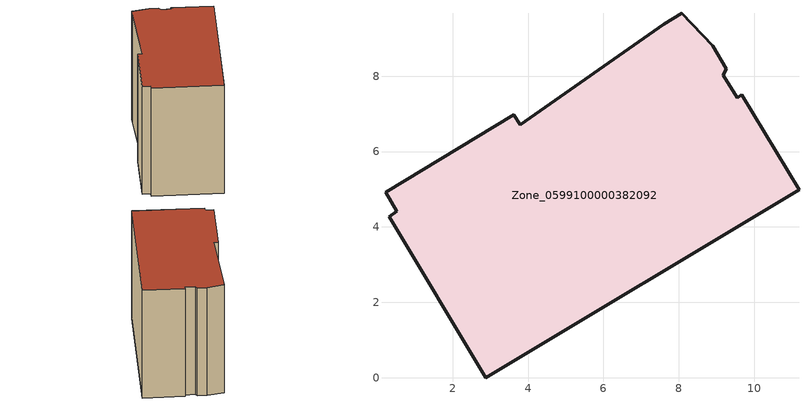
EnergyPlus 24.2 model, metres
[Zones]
Zone_0599100000382092
 floor ground (C_G): 9.26,8.2 9.18,8.03 9.56,7.43 9.68,7.51 11.19,4.99 2.87,0 0.31,4.27 0.51,4.41 0.22,4.92 3.63,6.98 3.79,6.71 7.6,9.38 8.08,9.67 8.9,8.81 z0
 wall outside (C_F): 8.08,9.67 7.6,9.38 3.79,6.71 3.63,6.98 0.22,4.92 0.51,4.41 0.31,4.27 2.87,0 11.19,4.99 9.68,7.51 9.56,7.43 9.18,8.03 9.26,8.2 8.9,8.81 8.08,9.67 z0:8.84
 roof outside (C_R): 9.18,8.03 9.26,8.2 8.9,8.81 8.08,9.67 7.6,9.38 3.79,6.71 3.63,6.98 0.22,4.92 0.51,4.41 0.31,4.27 2.87,0 11.19,4.99 9.68,7.51 9.56,7.43 z8.84
[BUILDING]
Pand.0599100000382092: North Axis=0; Terrain=City; Loads Convergence Tolerance Value=0.04; Temperature Convergence Tolerance Value=0.4; Solar Distribution=FullExterior; Maximum Number of Warmup Days=25; Minimum Number of Warmup Days=1
[Site:Location]
Rotterdam.The.Hague.AP_ZH_NLD Design_Conditions: Latitude=51.96; Longitude=4.45; Time Zone=1; Elevation=-4.5
[SITE:GROUNDTEMPERATURE:BUILDINGSURFACE]
18, 18, 18, 18, 18, 18, 18, 18, 18, 18, 18, 18
[MATERIAL] Thermal Absorptance=0.9; Solar Absorptance=0.7; Visible Absorptance=0.7
Name | Roughness | Thickness | Conductivity | Density | Specific Heat
G.TC.1992-2005 | MediumSmooth | 0.15 | 0.06 | 540 | 1210
F.TC.1992-2005 | Rough | 0.3 | 0.12 | 1920 | 840
R.TC.1992-2005 | MediumRough | 0.2 | 0.08 | 1500 | 1000
[CONSTRUCTION]
C_G: G.TC.1992-2005
C_F: F.TC.1992-2005
C_R: R.TC.1992-2005
[ZONE]
Zone_0599100000382092: Type=1; Multiplier=1; Ceiling Height=Autocalculate; Volume=Autocalculate; Floor Area=autocalculate; Part of Total Floor Area=Yes
[ZONEINFILTRATION:DESIGNFLOWRATE]
Infil_Zone_0599100000382092: Zone or ZoneList or Space or SpaceList=Zone_0599100000382092; Schedule=AlwaysOn; Design Flow Rate Calculation Method=Flow/Area; Flow Rate per Floor Area=0.0015; Constant Term Coefficient=1; Temperature Term Coefficient=0; Velocity Term Coefficient=0; Velocity Squared Term Coefficient=0
[HVACTEMPLATE:ZONE:IDEALLOADSAIRSYSTEM]
Zone_0599100000382092: Maximum Heating Supply Air Temperature=50; Minimum Cooling Supply Air Temperature=13; Maximum Heating Supply Air Humidity Ratio=0.0156; Minimum Cooling Supply Air Humidity Ratio=0.0077; Heating Limit=NoLimit; Cooling Limit=NoLimit; Dehumidification Control Type=ConstantSensibleHeatRatio; Cooling Sensible Heat Ratio=0.7; Dehumidification Setpoint=60; Humidification Control Type=None; Humidification Setpoint=30; Outdoor Air Method=None; Outdoor Air Flow Rate per Person=0.00944; Outdoor Air Flow Rate per Zone Floor Area=0; Outdoor Air Flow Rate per Zone=0; Demand Controlled Ventilation Type=None; Outdoor Air Economizer Type=NoEconomizer; Heat Recovery Type=None; Sensible Heat Recovery Effectiveness=0.7; Latent Heat Recovery Effectiveness=0.65
[ZONECONTROL:THERMOSTAT]
ThermostatControl_Zone_0599100000382092: Zone or ZoneList=Zone_0599100000382092; Control Type Schedule=DualSetpointControlType; Control 1=Thermostat_Zone_0599100000382092; Temperature Difference Between Cutout And Setpoint=0
[THERMOSTATSETPOINT:DUALSETPOINT]
Thermostat_Zone_0599100000382092: Heating Setpoint Temperature Schedule=HeatingSetpoint_Zone_0599100000382092; Cooling Setpoint Temperature Schedule=CoolingSetpoint_Zone_0599100000382092
[SCHEDULE:COMPACT]
HeatingSetpoint_Zone_0599100000382092: Through: 12/31, For: AllDays, Until: 24:00, 21
CoolingSetpoint_Zone_0599100000382092: Through: 12/31, For: AllDays, Until: 24:00, 24
DualSetpointControlType: Through: 12/31, For: AllDays, Until: 24:00, 4
AlwaysOn: Through: 12/31, For: AllDays, Until: 24:00, 1
